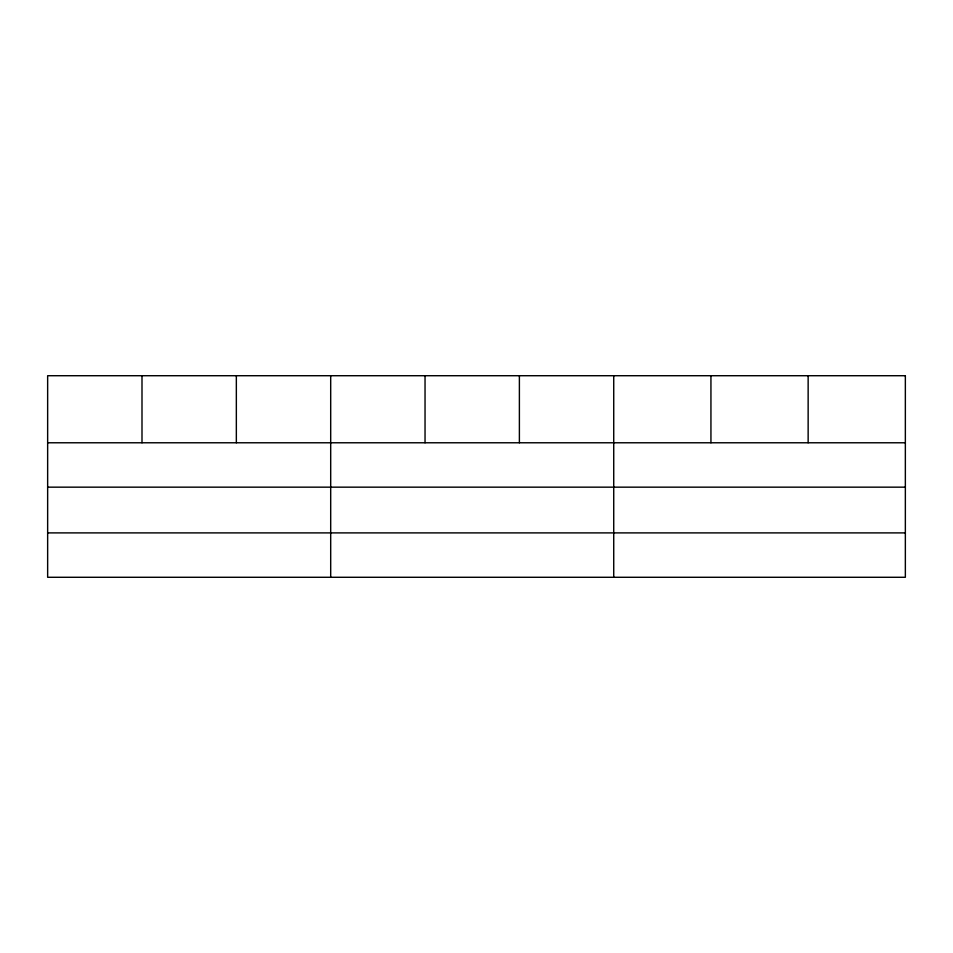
<?xml version="1.0" encoding="UTF-8"?>
<svg xmlns="http://www.w3.org/2000/svg" width="953" height="953" viewBox="0 0 953 953"><rect width="100%" height="100%" fill="white"/><g stroke="black" fill="none" stroke-linecap="round" stroke-linejoin="round"><path stroke-width="1.43" d="M47.65 442.776L905.35 442.776M47.65 487.162L905.35 487.162M47.65 532.894L905.35 532.894M808.144 375.72L808.144 442.776M710.938 375.72L710.938 442.776M613.732 375.72L613.732 577.28M519.385 375.72L519.385 442.776M425.038 375.72L425.038 442.776M330.691 375.72L330.691 577.28M236.344 375.72L236.344 442.776M141.997 375.72L141.997 442.776M905.35 375.72L47.65 375.72L47.65 577.28L905.35 577.28L905.35 375.72"/></g></svg>
